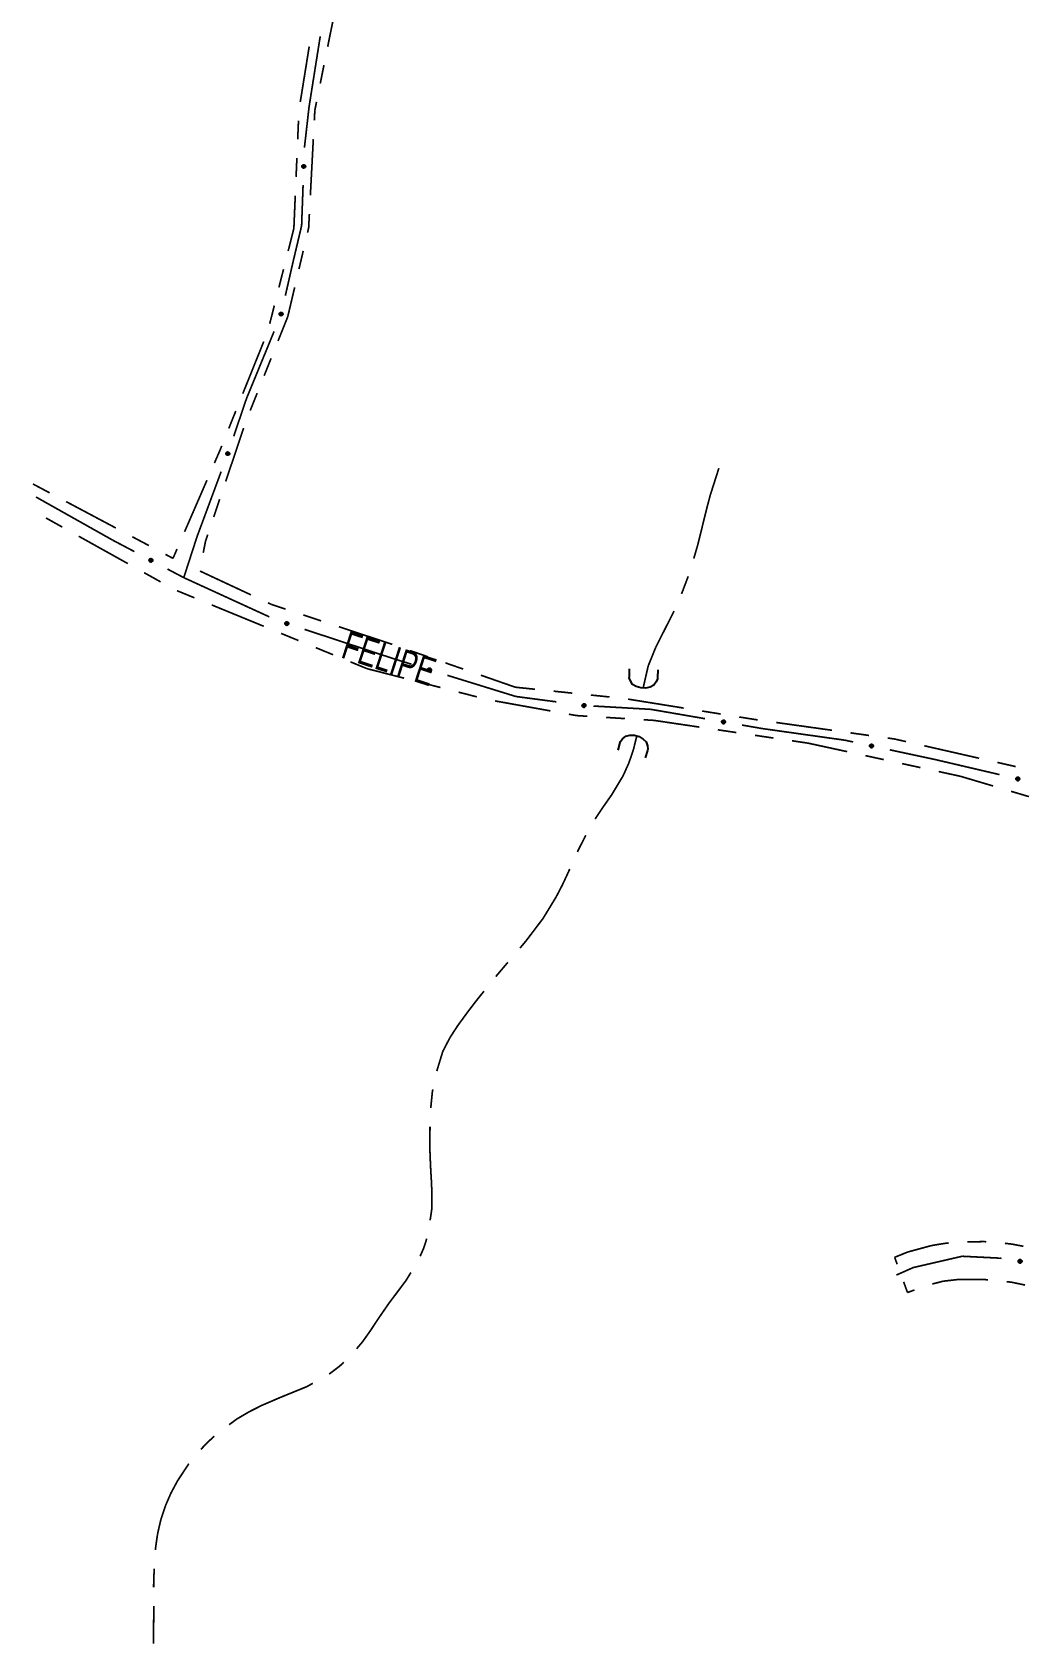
# Model space of a CAD drawing. Extents: x 201549 to 203722, y 4857623 to 4859778.
# Drawn here: x 202708.9 to 202815.3, y 4858104 to 4858275.6 of the extents above; entities that cross this region are included whole.
import ezdxf

# ---------------------------------------------------------------- set-up
doc = ezdxf.new("R2010")
doc.units = 0
doc.header["$LTSCALE"] = 1.5
doc.header["$MEASUREMENT"] = 0
for name, color, linetype in [('HD-CURSO-INTER', 170, 'CONTINUOUS'), ('SV-EIXO-RUA-N-PAV', 6, 'CONTINUOUS'), ('SV-PONTE-BUEIRO', 249, 'CONTINUOUS'), ('SV-RUA-NAO-PAV-S-GUIA-C-GUIA', 7, 'CONTINUOUS'), ('SV-TXT-RUA-N-PAV-S-GUIA-C-GUIA', 7, 'CONTINUOUS')]:
    doc.layers.add(name, color=color, linetype=linetype)
doc.styles.add('ARIAL', font='ARIAL.TTF')

# ---------------------------------------------------------------- blocks, each defined once
blk = doc.blocks.new('COD119', base_point=(202774.061553, 4858205.610146))
at = {"layer": 'SV-PONTE-BUEIRO'}
blk.add_lwpolyline([(202772.551553, 4858203.610146), (202772.551553, 4858204.44348), (202772.551553, 4858204.56848), (202772.677386, 4858204.901813), (202772.929053, 4858205.276813), (202773.306553, 4858205.485146), (202773.809886, 4858205.610146), (202774.313219, 4858205.610146), (202774.816553, 4858205.485146), (202775.194053, 4858205.276813), (202775.445719, 4858204.901813), (202775.571553, 4858204.56848), (202775.571553, 4858204.44348), (202775.571553, 4858203.610146)], dxfattribs=at)

msp = doc.modelspace()

# ---------------------------------------------------------------- linework, layer by layer
at = {"layer": 'HD-CURSO-INTER', "const_width": 0.18}
for points in [[(202782.143058, 4858229.066354), (202781.53319, 4858227.161607)], [(202781.228511, 4858226.210031), (202780.972437, 4858225.242507)], [(202781.53319, 4858227.161607), (202781.228511, 4858226.210031)], [(202780.844374, 4858224.758649), (202780.247351, 4858222.331517)], [(202780.972437, 4858225.242507), (202780.844374, 4858224.758649)], [(202780.213731, 4858222.194839), (202780.003813, 4858221.361628)], [(202780.247351, 4858222.331517), (202780.213731, 4858222.194839)], [(202779.846895, 4858220.738786), (202779.467571, 4858219.435156)], [(202780.003813, 4858221.361628), (202779.846895, 4858220.738786)], [(202778.870762, 4858217.527549), (202778.159249, 4858215.658391)], [(202777.363522, 4858213.822899), (202776.459425, 4858212.040298)], [(202777.36403, 4858213.824025), (202777.363522, 4858213.822899)], [(202776.459425, 4858212.040298), (202776.079157, 4858211.290527)], [(202775.558153, 4858210.254885), (202775.403137, 4858209.946748)], [(202776.079157, 4858211.290527), (202775.558153, 4858210.254885)], [(202774.781654, 4858208.412796), (202774.600059, 4858207.964583)], [(202775.403137, 4858209.946748), (202774.781654, 4858208.412796)], [(202774.600059, 4858207.964583), (202774.26196, 4858206.486358)], [(202774.26196, 4858206.486358), (202774.061553, 4858205.610146)], [(202773.385762, 4858200.502698), (202773.147435, 4858199.531513)], [(202773.027189, 4858199.041512), (202772.541747, 4858197.627034)], [(202773.147435, 4858199.531513), (202773.027189, 4858199.041512)], [(202772.132447, 4858196.714692), (202771.91913, 4858196.240679)], [(202772.537647, 4858197.61509), (202772.132447, 4858196.714692)], [(202772.541747, 4858197.627034), (202772.537647, 4858197.61509)], [(202771.156385, 4858194.972132), (202770.705489, 4858194.222231)], [(202771.91913, 4858196.240679), (202771.156385, 4858194.972132)], [(202769.841224, 4858192.992799), (202768.937615, 4858191.645614)], [(202770.058516, 4858193.301901), (202769.841224, 4858192.992799)], [(202770.705489, 4858194.222231), (202770.058516, 4858193.301901)], [(202767.947212, 4858189.912091), (202767.494123, 4858189.020626)], [(202767.130524, 4858188.305234), (202767.050729, 4858188.12456)], [(202767.494123, 4858189.020626), (202767.130524, 4858188.305234)], [(202766.231848, 4858186.29996), (202765.812139, 4858185.392301)], [(202765.467497, 4858184.646981), (202764.923034, 4858183.601392)], [(202765.812139, 4858185.392301), (202765.467497, 4858184.646981)], [(202764.77328, 4858183.313803), (202763.901406, 4858181.882721)], [(202764.923034, 4858183.601392), (202764.77328, 4858183.313803)], [(202763.38891, 4858181.041517), (202762.173253, 4858179.434564)], [(202763.901406, 4858181.882721), (202763.38891, 4858181.041517)], [(202762.173253, 4858179.434564), (202761.581049, 4858178.651743)], [(202761.581049, 4858178.651743), (202760.9264, 4858177.871615)], [(202759.62739, 4858176.350933), (202758.336088, 4858174.823668)], [(202756.45179, 4858172.489368), (202756.28308, 4858172.279391)], [(202757.078133, 4858173.268916), (202756.45179, 4858172.489368)], [(202755.368448, 4858171.085536), (202754.644836, 4858170.094991)], [(202755.838735, 4858171.699395), (202755.368448, 4858171.085536)], [(202756.28308, 4858172.279391), (202755.838735, 4858171.699395)], [(202754.277282, 4858169.591851), (202753.527497, 4858168.436995)], [(202754.644836, 4858170.094991), (202754.277282, 4858169.591851)], [(202753.055227, 4858167.556126), (202752.690722, 4858166.85567)], [(202753.457561, 4858168.329276), (202753.055227, 4858167.556126)], [(202753.527497, 4858168.436995), (202753.457561, 4858168.329276)], [(202752.690722, 4858166.85567), (202752.041703, 4858164.742723)], [(202751.569988, 4858162.501946), (202751.499675, 4858161.800191)], [(202751.617197, 4858162.792871), (202751.569988, 4858162.501946)], [(202751.418696, 4858160.991983), (202751.408385, 4858160.804521)], [(202751.499675, 4858161.800191), (202751.418696, 4858160.991983)], [(202751.319824, 4858158.806924), (202751.31408, 4858156.806932)], [(202751.31408, 4858156.806932), (202751.312393, 4858156.219737)], [(202751.312393, 4858156.219737), (202751.368957, 4858154.808067)], [(202751.368957, 4858154.808067), (202751.376679, 4858154.615345)], [(202751.376679, 4858154.615345), (202751.423698, 4858153.809593)], [(202751.423698, 4858153.809593), (202751.464415, 4858153.11183)], [(202751.464415, 4858153.11183), (202751.52238, 4858151.812072)], [(202751.52238, 4858151.812072), (202751.531502, 4858151.607515)], [(202751.52262, 4858150.107493), (202751.33456, 4858148.826027)], [(202751.526793, 4858150.812289), (202751.52262, 4858150.107493)], [(202751.531502, 4858151.607515), (202751.526793, 4858150.812289)], [(202750.973079, 4858146.863731), (202750.667357, 4858145.91161)], [(202750.646333, 4858145.846136), (202750.267378, 4858144.995496)], [(202750.667357, 4858145.91161), (202750.646333, 4858145.846136)], [(202749.28544, 4858143.257396), (202748.760036, 4858142.406543)], [(202748.163693, 4858141.603879), (202747.856349, 4858141.191249)], [(202748.752685, 4858142.394639), (202748.163693, 4858141.603879)], [(202748.760036, 4858142.406543), (202748.752685, 4858142.394639)], [(202746.951171, 4858139.994656), (202745.824806, 4858138.360062)], [(202746.960165, 4858140.006544), (202746.951171, 4858139.994656)], [(202747.856349, 4858141.191249), (202746.960165, 4858140.006544)], [(202745.811019, 4858138.340054), (202745.274727, 4858137.524957)], [(202745.824806, 4858138.360062), (202745.811019, 4858138.340054)], [(202744.986446, 4858137.086806), (202744.136129, 4858135.88094)], [(202745.274727, 4858137.524957), (202744.986446, 4858137.086806)], [(202744.121677, 4858135.860445), (202743.487782, 4858135.119735)], [(202744.136129, 4858135.88094), (202744.121677, 4858135.860445)], [(202741.666755, 4858133.255746), (202740.559419, 4858132.415543)], [(202742.11339, 4858133.6712), (202741.666755, 4858133.255746)], [(202738.818144, 4858131.434054), (202738.161356, 4858131.071199)], [(202734.234619, 4858129.446786), (202733.3368, 4858129.060419)], [(202735.378588, 4858129.939082), (202734.234619, 4858129.446786)], [(202736.077559, 4858130.223445), (202735.378588, 4858129.939082)], [(202738.161356, 4858131.071199), (202736.077559, 4858130.223445)], [(202731.548536, 4858128.117122), (202730.701808, 4858127.61826)], [(202731.995101, 4858128.380223), (202731.548536, 4858128.117122)], [(202732.424736, 4858128.598034), (202731.995101, 4858128.380223)], [(202733.3368, 4858129.060419), (202732.424736, 4858128.598034)], [(202730.701808, 4858127.61826), (202729.883496, 4858127.013985)], [(202727.496909, 4858125.048298), (202726.881883, 4858124.386396)], [(202727.567822, 4858125.113699), (202727.496909, 4858125.048298)], [(202728.302923, 4858125.791657), (202727.567822, 4858125.113699)], [(202725.52852, 4858122.762566), (202724.487572, 4858121.191163)], [(202725.600283, 4858122.852545), (202725.52852, 4858122.762566)], [(202724.393904, 4858121.049763), (202724.000736, 4858120.318349)], [(202724.487572, 4858121.191163), (202724.393904, 4858121.049763)], [(202723.679114, 4858119.720034), (202723.153029, 4858118.508615)], [(202724.000736, 4858120.318349), (202723.679114, 4858119.720034)], [(202722.822879, 4858117.565325), (202722.60731, 4858116.915204)], [(202723.079571, 4858118.339465), (202722.822879, 4858117.565325)], [(202723.153029, 4858118.508615), (202723.079571, 4858118.339465)], [(202722.60731, 4858116.915204), (202722.312725, 4858115.633552)], [(202722.148222, 4858114.647783), (202722.0396, 4858113.906955)], [(202722.257579, 4858115.393632), (202722.148222, 4858114.647783)], [(202722.312725, 4858115.633552), (202722.257579, 4858115.393632)], [(202722.0396, 4858113.906955), (202722.018298, 4858113.656608)], [(202721.856549, 4858110.662005), (202721.833801, 4858109.945201)], [(202721.888269, 4858111.661501), (202721.856549, 4858110.662005)], [(202721.833801, 4858109.945201), (202721.834426, 4858109.662366)], [(202721.838845, 4858107.662371), (202721.840426, 4858106.946822)], [(202721.840426, 4858106.946822), (202721.82555, 4858104.662421)], [(202721.822808, 4858104.241398), (202721.801395, 4858103.662826)], [(202721.82555, 4858104.662421), (202721.822808, 4858104.241398)]]:
    msp.add_lwpolyline(points, dxfattribs=at)
at = {"layer": 'SV-EIXO-RUA-N-PAV', "const_width": 0.18}
for points in [[(202738.418612, 4858267.647777), (202739.60709, 4858275.14433)], [(202737.9207, 4858263.266154), (202738.372339, 4858267.240575)], [(202738.372339, 4858267.240575), (202738.418612, 4858267.647777)], [(202737.621408, 4858254.942332), (202737.776848, 4858259.26875)], [(202737.466813, 4858254.289599), (202737.621408, 4858254.942332)], [(202736.724553, 4858251.15561), (202737.466813, 4858254.289599)], [(202735.884184, 4858247.470916), (202736.551265, 4858250.395809)], [(202736.551265, 4858250.395809), (202736.724553, 4858251.15561)], [(202731.742025, 4858236.506979), (202734.686358, 4858243.66887)], [(202730.375521, 4858232.475793), (202731.659678, 4858236.264056)], [(202731.659678, 4858236.264056), (202731.742025, 4858236.506979)], [(202726.460546, 4858221.758696), (202729.036837, 4858228.706876)], [(202709.283801, 4858225.993093), (202717.127981, 4858221.580742)], [(202717.127981, 4858221.580742), (202717.505366, 4858221.368463)], [(202717.505366, 4858221.368463), (202719.776062, 4858220.171187)], [(202725.045702, 4858217.392649), (202726.278797, 4858221.19784)], [(202726.278797, 4858221.19784), (202726.460546, 4858221.758696)], [(202723.314338, 4858218.30555), (202724.198907, 4858217.839141)], [(202724.198907, 4858217.839141), (202725.045702, 4858217.392649)], [(202725.045702, 4858217.392649), (202734.175171, 4858213.208309)], [(202737.940894, 4858211.871456), (202746.48839, 4858209.0536)], [(202746.48839, 4858209.0536), (202747.392519, 4858208.755536)], [(202747.392519, 4858208.755536), (202749.349295, 4858208.151087)], [(202753.171111, 4858206.970526), (202759.859288, 4858204.904544)], [(202759.859288, 4858204.904544), (202760.485285, 4858204.711173)], [(202760.485285, 4858204.711173), (202764.792696, 4858204.14227)], [(202768.765316, 4858203.693), (202774.755355, 4858203.34742)], [(202774.755355, 4858203.34742), (202774.880473, 4858203.340203)], [(202774.880473, 4858203.340203), (202780.66973, 4858202.342055)], [(202784.611571, 4858201.662427), (202786.582491, 4858201.322613)], [(202786.582491, 4858201.322613), (202786.807915, 4858201.283748)], [(202786.807915, 4858201.283748), (202795.493703, 4858200.062308)], [(202795.493703, 4858200.062308), (202795.582125, 4858200.049874)], [(202795.582125, 4858200.049874), (202796.472617, 4858199.859055)], [(202800.383827, 4858199.020938), (202804.295037, 4858198.182821)], [(202804.295037, 4858198.182821), (202805.178917, 4858197.993419)], [(202805.178917, 4858197.993419), (202812.088452, 4858196.377153)], [(202808.105569, 4858144.988786), (202803.432763, 4858143.910446)], [(202808.309698, 4858144.978582), (202808.105569, 4858144.988786)], [(202812.117842, 4858144.788172), (202808.309698, 4858144.978582)], [(202801.571371, 4858143.199218), (202801.084092, 4858142.98265)], [(202802.889615, 4858143.785104), (202801.571371, 4858143.199218)], [(202803.432763, 4858143.910446), (202802.889615, 4858143.785104)], [(202812.302591, 4858144.758613), (202812.117842, 4858144.788172)]]:
    msp.add_lwpolyline(points, dxfattribs=at)
at = {"layer": 'SV-EIXO-RUA-N-PAV'}
for points in [[(202737.73349, 4858261.127825), (202737.699666, 4858261.163152), (202737.677821, 4858261.200431), (202737.668549, 4858261.236767), (202737.668729, 4858261.271013), (202737.672859, 4858261.306027), (202737.684811, 4858261.34041), (202737.70653, 4858261.375633), (202737.74173, 4858261.409811), (202737.781389, 4858261.42968), (202737.816526, 4858261.440675), (202737.852246, 4858261.442544), (202737.886194, 4858261.437962), (202737.921498, 4858261.424366), (202737.956978, 4858261.402008), (202737.990489, 4858261.365781), (202738.011655, 4858261.329087), (202738.0197, 4858261.293706), (202738.021351, 4858261.257783), (202738.016707, 4858261.222087), (202738.00478, 4858261.188403), (202737.982204, 4858261.152721), (202737.94601, 4858261.12012), (202737.909654, 4858261.098591), (202737.874394, 4858261.090052), (202737.838992, 4858261.089222), (202737.803822, 4858261.092937), (202737.768759, 4858261.103513), (202737.73349, 4858261.127825)], [(202735.30019, 4858245.405381), (202735.273578, 4858245.446416), (202735.259098, 4858245.487125), (202735.256793, 4858245.524554), (202735.26338, 4858245.558161), (202735.273992, 4858245.591783), (202735.29217, 4858245.62332), (202735.320099, 4858245.653854), (202735.361075, 4858245.680839), (202735.403752, 4858245.692932), (202735.440327, 4858245.697155), (202735.475765, 4858245.692303), (202735.508255, 4858245.681447), (202735.54039, 4858245.661481), (202735.571057, 4858245.632876), (202735.597193, 4858245.591016), (202735.611116, 4858245.551009), (202735.612395, 4858245.514747), (202735.607292, 4858245.47915), (202735.596046, 4858245.444955), (202735.578024, 4858245.4141), (202735.549167, 4858245.383275), (202735.50751, 4858245.358025), (202735.467766, 4858245.343684), (202735.431532, 4858245.341896), (202735.3966, 4858245.347709), (202735.362748, 4858245.357943), (202735.330285, 4858245.374896), (202735.30019, 4858245.405381)], [(202729.598633, 4858230.526861), (202729.576364, 4858230.570405), (202729.566129, 4858230.612383), (202729.567669, 4858230.649852), (202729.577664, 4858230.682607), (202729.591663, 4858230.714966), (202729.612975, 4858230.744476), (202729.643884, 4858230.771989), (202729.687409, 4858230.794635), (202729.7311, 4858230.802294), (202729.767915, 4858230.802749), (202729.80267, 4858230.794294), (202729.833877, 4858230.780167), (202729.863798, 4858230.757016), (202729.891375, 4858230.72542), (202729.913087, 4858230.681104), (202729.922839, 4858230.639881), (202729.920397, 4858230.603679), (202729.911675, 4858230.568792), (202729.896987, 4858230.535928), (202729.8759, 4858230.507081), (202729.844038, 4858230.479373), (202729.800014, 4858230.458523), (202729.75901, 4858230.448327), (202729.722783, 4858230.450259), (202729.68863, 4858230.459619), (202729.656004, 4858230.473266), (202729.625448, 4858230.493454), (202729.598633, 4858230.526861)], [(202721.469447, 4858219.402756), (202721.515959, 4858219.417878), (202721.559026, 4858219.421363), (202721.595783, 4858219.413932), (202721.626551, 4858219.398896), (202721.656296, 4858219.379967), (202721.682075, 4858219.354267), (202721.704369, 4858219.319405), (202721.719866, 4858219.272854), (202721.720537, 4858219.228501), (202721.715179, 4858219.192075), (202721.701347, 4858219.159089), (202721.682475, 4858219.130501), (202721.654894, 4858219.104606), (202721.619344, 4858219.082359), (202721.572158, 4858219.067909), (202721.529912, 4858219.064782), (202721.494548, 4858219.072903), (202721.461474, 4858219.087019), (202721.431338, 4858219.106707), (202721.406179, 4858219.132081), (202721.383844, 4858219.167914), (202721.370199, 4858219.214676), (202721.366598, 4858219.256775), (202721.374221, 4858219.292244), (202721.388851, 4858219.324493), (202721.407473, 4858219.354558), (202721.432229, 4858219.381547), (202721.469447, 4858219.402756)], [(202735.93946, 4858212.647178), (202735.982816, 4858212.669811), (202736.024707, 4858212.680397), (202736.062187, 4858212.679171), (202736.095025, 4858212.669451), (202736.1275, 4858212.655723), (202736.157187, 4858212.634659), (202736.184958, 4858212.603981), (202736.207968, 4858212.560649), (202736.215992, 4858212.517023), (202736.216756, 4858212.480213), (202736.208592, 4858212.445388), (202736.194727, 4858212.414064), (202736.171827, 4858212.38395), (202736.140464, 4858212.35611), (202736.096331, 4858212.334027), (202736.055191, 4858212.32393), (202736.01897, 4858212.326069), (202735.984011, 4858212.334498), (202735.951025, 4858212.34891), (202735.922002, 4858212.369755), (202735.894029, 4858212.401384), (202735.87281, 4858212.445232), (202735.862271, 4858212.486149), (202735.863901, 4858212.522391), (202735.872974, 4858212.556621), (202735.886347, 4858212.58936), (202735.906279, 4858212.620084), (202735.93946, 4858212.647178)], [(202751.155412, 4858207.708389), (202751.198334, 4858207.731835), (202751.240018, 4858207.743209), (202751.277515, 4858207.742689), (202751.31053, 4858207.73359), (202751.343257, 4858207.720477), (202751.373337, 4858207.699976), (202751.401681, 4858207.669827), (202751.425503, 4858207.626936), (202751.434349, 4858207.583469), (202751.435806, 4858207.54668), (202751.428299, 4858207.511707), (202751.415028, 4858207.480128), (202751.392699, 4858207.449587), (202751.361866, 4858207.421161), (202751.318157, 4858207.398251), (202751.277215, 4858207.38738), (202751.24096, 4858207.388835), (202751.205849, 4858207.396604), (202751.172597, 4858207.410392), (202751.143186, 4858207.430687), (202751.114621, 4858207.461782), (202751.092581, 4858207.505223), (202751.081272, 4858207.545934), (202751.082218, 4858207.5822), (202751.090645, 4858207.616595), (202751.103398, 4858207.64958), (202751.122747, 4858207.680675), (202751.155412, 4858207.708389)], [(202767.614326, 4858203.869668), (202767.650379, 4858203.902716), (202767.688123, 4858203.923747), (202767.724652, 4858203.932227), (202767.758886, 4858203.931304), (202767.793802, 4858203.926414), (202767.827918, 4858203.913718), (202767.862661, 4858203.89124), (202767.896067, 4858203.855306), (202767.91507, 4858203.815225), (202767.9253, 4858203.779857), (202767.926392, 4858203.744105), (202767.921074, 4858203.710265), (202767.906714, 4858203.675264), (202767.883591, 4858203.640278), (202767.846645, 4858203.607562), (202767.809501, 4858203.587197), (202767.773953, 4858203.579923), (202767.738003, 4858203.579052), (202767.702416, 4858203.58447), (202767.668999, 4858203.597126), (202767.633816, 4858203.620471), (202767.602008, 4858203.657365), (202767.581274, 4858203.69418), (202767.573502, 4858203.729616), (202767.573441, 4858203.765029), (202767.577919, 4858203.800109), (202767.589254, 4858203.834934), (202767.614326, 4858203.869668)], [(202782.517762, 4858202.135133), (202782.557315, 4858202.163901), (202782.597192, 4858202.180538), (202782.634445, 4858202.184841), (202782.668355, 4858202.18006), (202782.702497, 4858202.171261), (202782.734961, 4858202.154796), (202782.766945, 4858202.12854), (202782.796082, 4858202.089065), (202782.81044, 4858202.047096), (202782.816612, 4858202.010799), (202782.813663, 4858201.975152), (202782.80456, 4858201.942128), (202782.786341, 4858201.908972), (202782.759417, 4858201.876819), (202782.719014, 4858201.848481), (202782.679809, 4858201.83244), (202782.643667, 4858201.829224), (202782.607848, 4858201.832416), (202782.5731, 4858201.841816), (202782.541326, 4858201.858163), (202782.509002, 4858201.88533), (202782.481561, 4858201.925577), (202782.465115, 4858201.964498), (202782.461392, 4858202.000585), (202782.465329, 4858202.035778), (202782.473738, 4858202.070128), (202782.48893, 4858202.103452), (202782.517762, 4858202.135133)], [(202798.310796, 4858199.577739), (202798.351478, 4858199.604887), (202798.391993, 4858199.619901), (202798.429389, 4858199.622698), (202798.463079, 4858199.616552), (202798.496838, 4858199.606383), (202798.528611, 4858199.588621), (202798.55951, 4858199.561096), (202798.58703, 4858199.520478), (202798.599683, 4858199.477964), (202798.604386, 4858199.441448), (202798.600001, 4858199.405948), (202798.589573, 4858199.373319), (202798.570031, 4858199.340925), (202798.541831, 4858199.309884), (202798.500319, 4858199.2832), (202798.460498, 4858199.268753), (202798.424255, 4858199.266998), (202798.388595, 4858199.271633), (202798.354255, 4858199.282428), (202798.323165, 4858199.300043), (202798.291964, 4858199.328492), (202798.266169, 4858199.369814), (202798.251307, 4858199.409366), (202798.249043, 4858199.445574), (202798.254397, 4858199.480579), (202798.264184, 4858199.514563), (202798.280709, 4858199.547246), (202798.310796, 4858199.577739)], [(202813.921051, 4858196.061527), (202813.962233, 4858196.087911), (202814.003022, 4858196.102165), (202814.040464, 4858196.104262), (202814.074033, 4858196.097488), (202814.107596, 4858196.086689), (202814.139032, 4858196.068337), (202814.16941, 4858196.040239), (202814.196167, 4858195.999114), (202814.208022, 4858195.95637), (202814.212042, 4858195.919772), (202814.206994, 4858195.884361), (202814.195958, 4858195.851933), (202814.175814, 4858195.819909), (202814.147039, 4858195.789401), (202814.105035, 4858195.763497), (202814.064951, 4858195.749797), (202814.028682, 4858195.74872), (202813.993115, 4858195.75402), (202813.958982, 4858195.765455), (202813.928227, 4858195.783649), (202813.897563, 4858195.812676), (202813.872545, 4858195.854473), (202813.858425, 4858195.894296), (202813.856838, 4858195.93054), (202813.862845, 4858195.965439), (202813.873267, 4858195.999234), (202813.890399, 4858196.031602), (202813.921051, 4858196.061527)], [(202814.401956, 4858144.311234), (202814.362754, 4858144.28199), (202814.323081, 4858144.264873), (202814.285883, 4858144.26012), (202814.251917, 4858144.264492), (202814.217672, 4858144.272877), (202814.185011, 4858144.288949), (202814.152712, 4858144.314817), (202814.123101, 4858144.353937), (202814.108237, 4858144.39573), (202814.101626, 4858144.431949), (202814.104145, 4858144.467629), (202814.112849, 4858144.50076), (202814.130665, 4858144.534135), (202814.157199, 4858144.566611), (202814.197256, 4858144.595434), (202814.236265, 4858144.611948), (202814.272366, 4858144.615601), (202814.30822, 4858144.612841), (202814.343079, 4858144.603861), (202814.375049, 4858144.5879), (202814.407699, 4858144.561125), (202814.435624, 4858144.521212), (202814.452539, 4858144.482493), (202814.456697, 4858144.446454), (202814.453186, 4858144.411216), (202814.445193, 4858144.376766), (202814.430404, 4858144.343262), (202814.401956, 4858144.311234)]]:
    msp.add_lwpolyline(points, close=True, dxfattribs=at)
for points in [[(202737.677821, 4858261.200431), (202737.672859, 4858261.306027)], [(202737.687121, 4858261.184349), (202737.679503, 4858261.314336)], [(202737.699666, 4858261.163152), (202737.684811, 4858261.34041)], [(202737.715848, 4858261.147817), (202737.695826, 4858261.350616)], [(202737.73349, 4858261.127825), (202737.70653, 4858261.375633)], [(202737.752952, 4858261.116445), (202737.725883, 4858261.389132)], [(202737.768759, 4858261.103513), (202737.74173, 4858261.409811)], [(202737.786602, 4858261.102947), (202737.760954, 4858261.41518)], [(202737.803822, 4858261.092937), (202737.781389, 4858261.42968)], [(202737.820448, 4858261.094904), (202737.796997, 4858261.43027)], [(202737.838992, 4858261.089222), (202737.816526, 4858261.440675)], [(202737.857217, 4858261.092218), (202737.836934, 4858261.439759)], [(202737.874394, 4858261.090052), (202737.852246, 4858261.442544)], [(202737.892917, 4858261.097762), (202737.869613, 4858261.437219)], [(202737.909654, 4858261.098591), (202737.886194, 4858261.437962)], [(202737.928911, 4858261.111488), (202737.904724, 4858261.4264)], [(202737.94601, 4858261.12012), (202737.921498, 4858261.424366)], [(202737.962716, 4858261.140313), (202737.93964, 4858261.410126)], [(202737.982204, 4858261.152721), (202737.956978, 4858261.402008)], [(202737.991312, 4858261.176151), (202737.973919, 4858261.376125)], [(202738.00478, 4858261.188403), (202737.990489, 4858261.365781)], [(202738.010264, 4858261.209605), (202738.001331, 4858261.341005)], [(202738.016707, 4858261.222087), (202738.011655, 4858261.329087)], [(202735.259098, 4858245.487125), (202735.273992, 4858245.591783)], [(202735.265223, 4858245.469586), (202735.282075, 4858245.598701)], [(202735.273578, 4858245.446416), (202735.29217, 4858245.62332)], [(202735.286602, 4858245.428322), (202735.304901, 4858245.631283)], [(202735.30019, 4858245.405381), (202735.320099, 4858245.653854)], [(202735.317177, 4858245.390558), (202735.341637, 4858245.663492)], [(202735.330285, 4858245.374896), (202735.361075, 4858245.680839)], [(202735.347706, 4858245.370999), (202735.380965, 4858245.682514)], [(202735.362748, 4858245.357943), (202735.403752, 4858245.692932)], [(202735.379448, 4858245.356762), (202735.419195, 4858245.69059)], [(202735.3966, 4858245.347709), (202735.440327, 4858245.697155)], [(202735.415064, 4858245.34724), (202735.460203, 4858245.692433)], [(202735.431532, 4858245.341896), (202735.475765, 4858245.692303)], [(202735.45117, 4858245.346003), (202735.491828, 4858245.683821)], [(202735.467766, 4858245.343684), (202735.508255, 4858245.681447)], [(202735.489097, 4858245.352748), (202735.524294, 4858245.66662)], [(202735.50751, 4858245.358025), (202735.54039, 4858245.661481)], [(202735.527701, 4858245.374734), (202735.555545, 4858245.644097)], [(202735.549167, 4858245.383275), (202735.571057, 4858245.632876)], [(202735.562501, 4858245.404585), (202735.582853, 4858245.604279)], [(202735.578024, 4858245.4141), (202735.597193, 4858245.591016)], [(202735.587381, 4858245.4339), (202735.603205, 4858245.564649)], [(202735.596046, 4858245.444955), (202735.611116, 4858245.551009)], [(202729.614014, 4858230.510377), (202729.666297, 4858230.779371)], [(202729.625448, 4858230.493454), (202729.687409, 4858230.794635)], [(202729.642378, 4858230.487794), (202729.707365, 4858230.794265)], [(202729.656004, 4858230.473266), (202729.7311, 4858230.802294)], [(202729.672495, 4858230.470381), (202729.746222, 4858230.798383)], [(202729.68863, 4858230.459619), (202729.767915, 4858230.802749)], [(202729.706949, 4858230.457261), (202729.787203, 4858230.796017)], [(202729.722783, 4858230.450259), (202729.80267, 4858230.794294)], [(202729.742739, 4858230.452333), (202729.81778, 4858230.784211)], [(202729.75901, 4858230.448327), (202729.833877, 4858230.780167)], [(202729.566129, 4858230.612383), (202729.591663, 4858230.714966)], [(202729.570426, 4858230.59431), (202729.600412, 4858230.72102)], [(202729.576364, 4858230.570405), (202729.612975, 4858230.744476)], [(202729.587467, 4858230.551073), (202729.626455, 4858230.751093)], [(202729.598633, 4858230.526861), (202729.643884, 4858230.771989)], [(202729.781157, 4858230.455158), (202729.848313, 4858230.763775)], [(202729.800014, 4858230.458523), (202729.863798, 4858230.757016)], [(202729.82181, 4858230.473075), (202729.877094, 4858230.738171)], [(202729.844038, 4858230.479373), (202729.891375, 4858230.72542)], [(202729.859483, 4858230.499206), (202729.90018, 4858230.695766)], [(202729.8759, 4858230.507081), (202729.913087, 4858230.681104)], [(202729.887235, 4858230.525818), (202729.916366, 4858230.654259)], [(202729.896987, 4858230.535928), (202729.922839, 4858230.639881)], [(202721.366598, 4858219.256775), (202721.682475, 4858219.130501)], [(202721.369851, 4858219.233827), (202721.664011, 4858219.118832)], [(202721.370199, 4858219.214676), (202721.654894, 4858219.104606)], [(202721.373121, 4858219.27221), (202721.689008, 4858219.145759)], [(202721.374221, 4858219.292244), (202721.701347, 4858219.159089)], [(202721.381131, 4858219.190858), (202721.634187, 4858219.09445)], [(202721.383633, 4858219.306775), (202721.705489, 4858219.174091)], [(202721.383844, 4858219.167914), (202721.619344, 4858219.082359)], [(202721.388851, 4858219.324493), (202721.715179, 4858219.192075)], [(202721.400992, 4858219.149534), (202721.588672, 4858219.078342)], [(202721.402023, 4858219.338728), (202721.714289, 4858219.214186)], [(202721.406179, 4858219.132081), (202721.572158, 4858219.067909)], [(202721.407473, 4858219.354558), (202721.720537, 4858219.228501)], [(202721.422894, 4858219.117932), (202721.545131, 4858219.068905)], [(202721.423969, 4858219.365721), (202721.716352, 4858219.253205)], [(202721.431338, 4858219.106707), (202721.529912, 4858219.064782)], [(202721.432229, 4858219.381547), (202721.719866, 4858219.272854)], [(202721.450743, 4858219.390169), (202721.708122, 4858219.296109)], [(202721.469447, 4858219.402756), (202721.704369, 4858219.319405)], [(202721.495117, 4858219.409964), (202721.686484, 4858219.339913)], [(202721.515959, 4858219.417878), (202721.682075, 4858219.354267)], [(202721.540501, 4858219.419971), (202721.660895, 4858219.370373)], [(202721.559026, 4858219.421363), (202721.656296, 4858219.379967)], [(202735.862271, 4858212.486149), (202736.194727, 4858212.414064)], [(202735.863901, 4858212.522391), (202736.208592, 4858212.445388)], [(202735.866141, 4858212.502453), (202736.198636, 4858212.430195)], [(202735.869289, 4858212.464059), (202736.178457, 4858212.399491)], [(202735.87077, 4858212.538283), (202736.210186, 4858212.460869)], [(202735.87281, 4858212.445232), (202736.171827, 4858212.38395)], [(202735.872974, 4858212.556621), (202736.216756, 4858212.480213)], [(202735.883601, 4858212.572845), (202736.212208, 4858212.501869)], [(202735.886347, 4858212.58936), (202736.215992, 4858212.517023)], [(202735.887545, 4858212.423558), (202736.153094, 4858212.370497)], [(202735.894029, 4858212.401384), (202736.140464, 4858212.35611)], [(202735.900761, 4858212.603107), (202736.207765, 4858212.540689)], [(202735.906279, 4858212.620084), (202736.207968, 4858212.560649)], [(202735.913991, 4858212.386105), (202736.110884, 4858212.347057)], [(202735.922002, 4858212.369755), (202736.096331, 4858212.334027)], [(202735.923105, 4858212.63166), (202736.192527, 4858212.581632)], [(202735.93946, 4858212.647178), (202736.184958, 4858212.603981)], [(202735.940835, 4858212.358577), (202736.069515, 4858212.330523)], [(202735.951025, 4858212.34891), (202736.055191, 4858212.32393)], [(202735.963577, 4858212.658547), (202736.163917, 4858212.621236)], [(202735.982816, 4858212.669811), (202736.157187, 4858212.634659)], [(202736.00667, 4858212.675949), (202736.133627, 4858212.647026)], [(202736.024707, 4858212.680397), (202736.1275, 4858212.655723)], [(202751.081272, 4858207.545934), (202751.415028, 4858207.480128)], [(202751.082218, 4858207.5822), (202751.428299, 4858207.511707)], [(202751.084834, 4858207.562308), (202751.418632, 4858207.496329)], [(202751.088704, 4858207.523981), (202751.399035, 4858207.465251)], [(202751.088786, 4858207.598219), (202751.429601, 4858207.527216)], [(202751.090645, 4858207.616595), (202751.435806, 4858207.54668)], [(202751.092581, 4858207.505223), (202751.392699, 4858207.449587)], [(202751.100964, 4858207.633017), (202751.43085, 4858207.568246)], [(202751.103398, 4858207.64958), (202751.434349, 4858207.583469)], [(202751.107721, 4858207.483831), (202751.374223, 4858207.435784)], [(202751.114621, 4858207.461782), (202751.361866, 4858207.421161)], [(202751.117551, 4858207.663597), (202751.425676, 4858207.606976)], [(202751.122747, 4858207.680675), (202751.425503, 4858207.626936)], [(202751.134868, 4858207.446883), (202751.332463, 4858207.411552)], [(202751.139352, 4858207.692566), (202751.40967, 4858207.647624)], [(202751.143186, 4858207.430687), (202751.318157, 4858207.398251)], [(202751.155412, 4858207.708389), (202751.401681, 4858207.669827)], [(202751.162226, 4858207.419866), (202751.291412, 4858207.394242)], [(202751.172597, 4858207.410392), (202751.277215, 4858207.38738)], [(202751.179311, 4858207.72021), (202751.380319, 4858207.686682)], [(202751.198334, 4858207.731835), (202751.373337, 4858207.699976)], [(202751.222068, 4858207.738422), (202751.349548, 4858207.711896)], [(202751.240018, 4858207.743209), (202751.343257, 4858207.720477)], [(202767.573441, 4858203.765029), (202767.9253, 4858203.779857)], [(202767.573502, 4858203.729616), (202767.926392, 4858203.744105)], [(202767.57604, 4858203.746742), (202767.92394, 4858203.759474)], [(202767.577919, 4858203.800109), (202767.91507, 4858203.815225)], [(202767.579525, 4858203.783444), (202767.915321, 4858203.799608)], [(202767.580808, 4858203.71093), (202767.920691, 4858203.726858)], [(202767.581274, 4858203.69418), (202767.921074, 4858203.710265)], [(202767.588301, 4858203.817108), (202767.901017, 4858203.83597)], [(202767.589254, 4858203.834934), (202767.896067, 4858203.855306)], [(202767.59375, 4858203.674647), (202767.909112, 4858203.69199)], [(202767.602008, 4858203.657365), (202767.906714, 4858203.675264)], [(202767.602526, 4858203.850457), (202767.875737, 4858203.871598)], [(202767.614326, 4858203.869668), (202767.862661, 4858203.89124)], [(202767.621833, 4858203.640224), (202767.892084, 4858203.657436)], [(202767.633816, 4858203.620471), (202767.883591, 4858203.640278)], [(202767.634696, 4858203.886871), (202767.837882, 4858203.902485)], [(202767.650379, 4858203.902716), (202767.827918, 4858203.913718)], [(202767.657042, 4858203.610857), (202767.857346, 4858203.623903)], [(202767.668999, 4858203.597126), (202767.846645, 4858203.607562)], [(202767.671844, 4858203.914797), (202767.801965, 4858203.919592)], [(202767.688123, 4858203.923747), (202767.793802, 4858203.926414)], [(202767.690077, 4858203.591183), (202767.82164, 4858203.59726)], [(202767.702416, 4858203.58447), (202767.809501, 4858203.587197)], [(202782.461392, 4858202.000585), (202782.813663, 4858201.975152)], [(202782.465115, 4858201.964498), (202782.80456, 4858201.942128)], [(202782.465329, 4858202.035778), (202782.816612, 4858202.010799)], [(202782.465847, 4858202.017315), (202782.812961, 4858201.990699)], [(202782.466543, 4858201.981194), (202782.806052, 4858201.958659)], [(202782.473452, 4858202.053389), (202782.808927, 4858202.03155)], [(202782.473738, 4858202.070128), (202782.81044, 4858202.047096)], [(202782.475306, 4858201.943682), (202782.790611, 4858201.92532)], [(202782.481561, 4858201.925577), (202782.786341, 4858201.908972)], [(202782.485971, 4858202.085847), (202782.798819, 4858202.069294)], [(202782.48893, 4858202.103452), (202782.796082, 4858202.089065)], [(202782.499325, 4858201.906309), (202782.769792, 4858201.892908)], [(202782.503869, 4858202.117378), (202782.777721, 4858202.107547)], [(202782.509002, 4858201.88533), (202782.759417, 4858201.876819)], [(202782.517762, 4858202.135133), (202782.766945, 4858202.12854)], [(202782.530995, 4858201.873155), (202782.731492, 4858201.863511)], [(202782.539944, 4858202.149928), (202782.743594, 4858202.142509)], [(202782.541326, 4858201.858163), (202782.719014, 4858201.848481)], [(202782.557315, 4858202.163901), (202782.734961, 4858202.154796)], [(202782.561598, 4858201.849878), (202782.693006, 4858201.841068)], [(202782.5731, 4858201.841816), (202782.679809, 4858201.83244)], [(202782.580006, 4858202.173483), (202782.709838, 4858202.16356)], [(202782.597192, 4858202.180538), (202782.702497, 4858202.171261)], [(202798.249043, 4858199.445574), (202798.600001, 4858199.405948)], [(202798.251307, 4858199.409366), (202798.589573, 4858199.373319)], [(202798.253407, 4858199.425991), (202798.591731, 4858199.389776)], [(202798.25417, 4858199.46211), (202798.599927, 4858199.421511)], [(202798.254397, 4858199.480579), (202798.604386, 4858199.441448)], [(202798.26065, 4858199.388156), (202798.574957, 4858199.357087)], [(202798.263223, 4858199.497849), (202798.597544, 4858199.462491)], [(202798.264184, 4858199.514563), (202798.599683, 4858199.477964)], [(202798.266169, 4858199.369814), (202798.570031, 4858199.340925)], [(202798.277042, 4858199.529775), (202798.588967, 4858199.500612)], [(202798.280709, 4858199.547246), (202798.58703, 4858199.520478)], [(202798.283142, 4858199.349844), (202798.552847, 4858199.325542)], [(202798.291964, 4858199.328492), (202798.541831, 4858199.309884)], [(202798.296198, 4858199.560558), (202798.56943, 4858199.539686)], [(202798.310796, 4858199.577739), (202798.55951, 4858199.561096)], [(202798.313448, 4858199.31544), (202798.513392, 4858199.297714)], [(202798.323165, 4858199.300043), (202798.500319, 4858199.2832)], [(202798.333557, 4858199.591626), (202798.536741, 4858199.575997)], [(202798.343087, 4858199.290947), (202798.474032, 4858199.276842)], [(202798.351478, 4858199.604887), (202798.528611, 4858199.588621)], [(202798.354255, 4858199.282428), (202798.460498, 4858199.268753)], [(202798.374537, 4858199.613546), (202798.503862, 4858199.598393)], [(202798.391993, 4858199.619901), (202798.496838, 4858199.606383)], [(202813.856838, 4858195.93054), (202814.206994, 4858195.884361)], [(202813.858425, 4858195.894296), (202814.195958, 4858195.851933)], [(202813.860836, 4858195.910878), (202814.198423, 4858195.868346)], [(202813.862273, 4858195.946977), (202814.207211, 4858195.899923)], [(202813.862845, 4858195.965439), (202814.212042, 4858195.919772)], [(202813.86737, 4858195.872915), (202814.181042, 4858195.835976)], [(202813.871993, 4858195.98254), (202814.205595, 4858195.94094)], [(202813.872545, 4858195.854473), (202814.175814, 4858195.819909)], [(202813.873267, 4858195.999234), (202814.208022, 4858195.95637)], [(202813.886407, 4858196.014203), (202814.197732, 4858195.979215)], [(202813.889142, 4858195.834189), (202814.158346, 4858195.80485)], [(202813.890399, 4858196.031602), (202814.196167, 4858195.999114)], [(202813.897563, 4858195.812676), (202814.147039, 4858195.789401)], [(202813.906134, 4858196.044622), (202814.178928, 4858196.018647)], [(202813.918799, 4858195.799225), (202814.118377, 4858195.777764)], [(202813.921051, 4858196.061527), (202814.16941, 4858196.040239)], [(202813.928227, 4858195.783649), (202814.105035, 4858195.763497)], [(202813.944067, 4858196.074987), (202814.146924, 4858196.055562)], [(202813.947975, 4858195.774182), (202814.078634, 4858195.757632)], [(202813.958982, 4858195.765455), (202814.064951, 4858195.749797)], [(202813.962233, 4858196.087911), (202814.139032, 4858196.068337)], [(202813.98545, 4858196.096137), (202814.114469, 4858196.078569)], [(202814.003022, 4858196.102165), (202814.107596, 4858196.086689)], [(202814.453186, 4858144.411216), (202814.101626, 4858144.431949)], [(202814.456697, 4858144.446454), (202814.104145, 4858144.467629)], [(202814.452444, 4858144.429671), (202814.105035, 4858144.452092)], [(202814.445193, 4858144.376766), (202814.108237, 4858144.39573)], [(202814.445276, 4858144.393507), (202814.109562, 4858144.411293)], [(202814.451313, 4858144.465781), (202814.111556, 4858144.484213)], [(202814.452539, 4858144.482493), (202814.112849, 4858144.50076)], [(202814.43315, 4858144.360901), (202814.120125, 4858144.373674)], [(202814.430404, 4858144.343262), (202814.123101, 4858144.353937)], [(202814.442096, 4858144.503185), (202814.126593, 4858144.517736)], [(202814.435624, 4858144.521212), (202814.130665, 4858144.534135)], [(202814.415634, 4858144.329156), (202814.141683, 4858144.335678)], [(202814.417628, 4858144.540265), (202814.147019, 4858144.550397)], [(202814.401956, 4858144.311234), (202814.152712, 4858144.314817)], [(202814.407699, 4858144.561125), (202814.157199, 4858144.566611)], [(202814.379955, 4858144.296172), (202814.17623, 4858144.301131)], [(202814.38556, 4858144.573033), (202814.184962, 4858144.580255)], [(202814.362754, 4858144.28199), (202814.185011, 4858144.288949)], [(202814.375049, 4858144.5879), (202814.197256, 4858144.595434)], [(202814.34018, 4858144.272135), (202814.210238, 4858144.280489)], [(202814.323081, 4858144.264873), (202814.217672, 4858144.272877)], [(202814.354678, 4858144.595939), (202814.223173, 4858144.603161)], [(202814.343079, 4858144.603861), (202814.236265, 4858144.611948)]]:
    msp.add_lwpolyline(points, dxfattribs=at)
at = {"layer": 'SV-RUA-NAO-PAV-S-GUIA-C-GUIA', "const_width": 0.18}
for points in [[(202740.402519, 4858274.035153), (202741.591365, 4858279.916194)], [(202737.477646, 4858268.135747), (202738.431477, 4858274.059445)], [(202739.609955, 4858270.114459), (202740.006237, 4858272.074806)], [(202738.975557, 4858266.17372), (202739.028191, 4858267.172334)], [(202739.028191, 4858267.172334), (202739.03277, 4858267.259214)], [(202739.03277, 4858267.259214), (202739.213673, 4858268.154112)], [(202737.20205, 4858264.149994), (202737.28789, 4858266.148151)], [(202738.554483, 4858258.184809), (202738.870288, 4858264.176492)], [(202737.030369, 4858260.15368), (202737.116209, 4858262.151837)], [(202736.79343, 4858254.638291), (202736.944529, 4858258.155523)], [(202738.371134, 4858254.706186), (202738.449214, 4858256.187582)], [(202736.183791, 4858252.234881), (202736.67553, 4858254.173487)], [(202736.67553, 4858254.173487), (202736.79343, 4858254.638291)], [(202738.252824, 4858254.203369), (202738.371134, 4858254.706186)], [(202737.336667, 4858250.3097), (202737.794746, 4858252.256535)], [(202735.200314, 4858248.35767), (202735.692052, 4858250.296276)], [(202736.14433, 4858245.242268), (202736.878588, 4858248.362866)], [(202734.216836, 4858244.480458), (202734.708575, 4858246.419064)], [(202735.106597, 4858242.647935), (202735.849378, 4858244.504888)], [(202735.849378, 4858244.504888), (202736.14433, 4858245.242268)], [(202731.343358, 4858237.021968), (202733.583736, 4858242.587999)], [(202733.621034, 4858238.934028), (202734.363815, 4858240.790982)], [(202732.135471, 4858235.220121), (202732.878253, 4858237.077075)], [(202729.849772, 4858233.31128), (202730.596565, 4858235.166624)], [(202729.521001, 4858227.661079), (202731.434764, 4858233.347687)], [(202728.717149, 4858230.533469), (202728.912536, 4858230.982796)], [(202728.912536, 4858230.982796), (202729.102979, 4858231.455936)], [(202728.318376, 4858229.616419), (202728.717149, 4858230.533469)], [(202708.960742, 4858227.381745), (202710.727049, 4858226.443577)], [(202725.128195, 4858222.280021), (202727.520831, 4858227.78232)], [(202728.24516, 4858223.870007), (202728.883081, 4858225.765543)], [(202712.493356, 4858225.505409), (202717.792278, 4858222.690906)], [(202712.088531, 4858222.785459), (202710.341517, 4858223.759083)], [(202719.076587, 4858218.890965), (202713.835545, 4858221.811836)], [(202719.558585, 4858221.752738), (202721.324892, 4858220.81457)], [(202723.896907, 4858219.448454), (202724.330649, 4858220.445921)], [(202727.123856, 4858220.037914), (202727.316914, 4858221.019102)], [(202727.316914, 4858221.019102), (202727.360825, 4858221.242268)], [(202727.360825, 4858221.242268), (202727.607239, 4858221.974471)], [(202723.091199, 4858219.876402), (202723.896907, 4858219.448454)], [(202722.570614, 4858216.943719), (202720.8236, 4858217.917342)], [(202732.211988, 4858215.555183), (202726.776053, 4858218.094988)], [(202726.181476, 4858215.238992), (202724.331238, 4858215.998347)], [(202733.582428, 4858212.201574), (202728.031714, 4858214.479638)], [(202734.379238, 4858214.54259), (202734.023966, 4858214.708582)], [(202734.956396, 4858214.351837), (202734.379238, 4858214.54259)], [(202735.905882, 4858214.038028), (202734.956396, 4858214.351837)], [(202739.703826, 4858212.782792), (202737.804854, 4858213.41041)], [(202747.079663, 4858210.345047), (202741.602799, 4858212.155174)], [(202737.282904, 4858210.682865), (202735.432666, 4858211.442219)], [(202747.298554, 4858210.268894), (202747.079663, 4858210.345047)], [(202740.98338, 4858209.164156), (202739.133142, 4858209.92351)], [(202744.595418, 4858207.681742), (202742.833618, 4858208.404801)], [(202751.076448, 4858208.954545), (202749.187501, 4858209.61172)], [(202744.688015, 4858207.657984), (202744.595418, 4858207.681742)], [(202748.562508, 4858206.663849), (202744.688015, 4858207.657984)], [(202754.854343, 4858207.640196), (202752.965395, 4858208.297371)], [(202760.431166, 4858205.699991), (202756.74329, 4858206.983022)], [(202752.437002, 4858205.669715), (202750.499755, 4858206.166782)], [(202756.311495, 4858204.675581), (202754.374248, 4858205.172648)], [(202760.52597, 4858205.690176), (202760.431166, 4858205.699991)], [(202762.515335, 4858205.484202), (202760.52597, 4858205.690176)], [(202766.494066, 4858205.072253), (202764.504701, 4858205.278228)], [(202764.166728, 4858203.174635), (202758.261699, 4858204.237945)], [(202770.472797, 4858204.660305), (202768.483431, 4858204.866279)], [(202778.38287, 4858203.477464), (202772.458891, 4858204.429552)], [(202766.935358, 4858202.676092), (202766.135071, 4858202.820198)], [(202767.121842, 4858202.664535), (202766.935358, 4858202.676092)], [(202768.119927, 4858202.602675), (202767.121842, 4858202.664535)], [(202772.112266, 4858202.355234), (202770.116097, 4858202.478954)], [(202775.225516, 4858202.162278), (202774.108436, 4858202.231513)], [(202776.096826, 4858202.033493), (202775.225516, 4858202.162278)], [(202780.053836, 4858201.44862), (202776.096826, 4858202.033493)], [(202782.332189, 4858202.842738), (202780.35753, 4858203.160101)], [(202785.959306, 4858202.259797), (202784.306849, 4858202.525376)], [(202786.282508, 4858202.214667), (202785.959306, 4858202.259797)], [(202794.205638, 4858201.108316), (202788.26329, 4858201.938079)], [(202784.010845, 4858200.863746), (202782.03234, 4858201.156183)], [(202787.967854, 4858200.278873), (202785.98935, 4858200.57131)], [(202791.662416, 4858199.732792), (202789.946359, 4858199.986437)], [(202798.167203, 4858200.55514), (202796.18642, 4858200.831728)], [(202800.896846, 4858200.173985), (202800.147985, 4858200.278553)], [(202801.134635, 4858200.119848), (202800.896846, 4858200.173985)], [(202802.109684, 4858199.89786), (202801.134635, 4858200.119848)], [(202791.921659, 4858199.676428), (202791.662416, 4858199.732792)], [(202795.830344, 4858198.826618), (202791.921659, 4858199.676428)], [(202799.73903, 4858197.976808), (202797.784687, 4858198.401713)], [(202809.910079, 4858198.121956), (202804.059783, 4858199.453884)], [(202803.647716, 4858197.126998), (202801.693373, 4858197.551903)], [(202807.90461, 4858196.201482), (202805.602058, 4858196.702093)], [(202813.810277, 4858197.234004), (202811.860178, 4858197.67798)], [(202808.521691, 4858196.018439), (202807.90461, 4858196.201482)], [(202811.397825, 4858195.165297), (202808.521691, 4858196.018439)], [(202815.232671, 4858194.027773), (202813.315248, 4858194.596535)], [(202800.898211, 4858144.875676), (202801.825068, 4858145.251092)], [(202801.169341, 4858144.134614), (202800.898211, 4858144.875676)], [(202801.825068, 4858145.251092), (202802.29068, 4858145.439684)], [(202802.29068, 4858145.439684), (202804.700766, 4858146.095207)], [(202804.700766, 4858146.095207), (202804.849725, 4858146.135723)], [(202804.849725, 4858146.135723), (202805.684539, 4858146.270534)], [(202805.684539, 4858146.270534), (202806.333748, 4858146.375372)], [(202806.333748, 4858146.375372), (202806.67463, 4858146.407367)], [(202808.669467, 4858146.527095), (202809.66938, 4858146.540246)], [(202809.66938, 4858146.540246), (202810.482773, 4858146.550937)], [(202810.482773, 4858146.550937), (202810.668932, 4858146.539066)], [(202812.661269, 4858146.372791), (202813.471426, 4858146.274371)], [(202813.471426, 4858146.274371), (202814.634001, 4858146.050748)], [(202802.272579, 4858141.1192), (202801.856525, 4858142.256376)], [(202806.089933, 4858142.331832), (202804.907988, 4858142.02537)], [(202806.864085, 4858142.418339), (202806.089933, 4858142.331832)], [(202807.589681, 4858142.49942), (202806.864085, 4858142.418339)], [(202807.859562, 4858142.501319), (202807.589681, 4858142.49942)], [(202810.359736, 4858142.519039), (202807.859562, 4858142.501319)], [(202810.857082, 4858142.469936), (202810.359736, 4858142.519039)], [(202813.340331, 4858142.224763), (202812.847405, 4858142.27343)], [(202813.83445, 4858142.122075), (202813.340331, 4858142.224763)], [(202814.813531, 4858141.918601), (202813.83445, 4858142.122075)], [(202803.013641, 4858141.39033), (202802.272579, 4858141.1192)]]:
    msp.add_lwpolyline(points, dxfattribs=at)

# ---------------------------------------------------------------- block references
at = {"layer": 'SV-PONTE-BUEIRO'}
for p, rotation in [((202774.061553, 4858205.610146, 6.035259), 178), ((202773.385762, 4858200.502698, 6.035259), 344.0000000000001)]:
    msp.add_blockref('COD119', p, dxfattribs=dict(at, rotation=rotation))

# ---------------------------------------------------------------- texts
at = {"layer": 'SV-TXT-RUA-N-PAV-S-GUIA-C-GUIA', "style": 'ARIAL', "width": 0.7}
msp.add_text('FELIPE', height=3, rotation=342, dxfattribs=at).set_placement((202741.685496, 4858208.897552))

doc.saveas('drawing.dxf')
